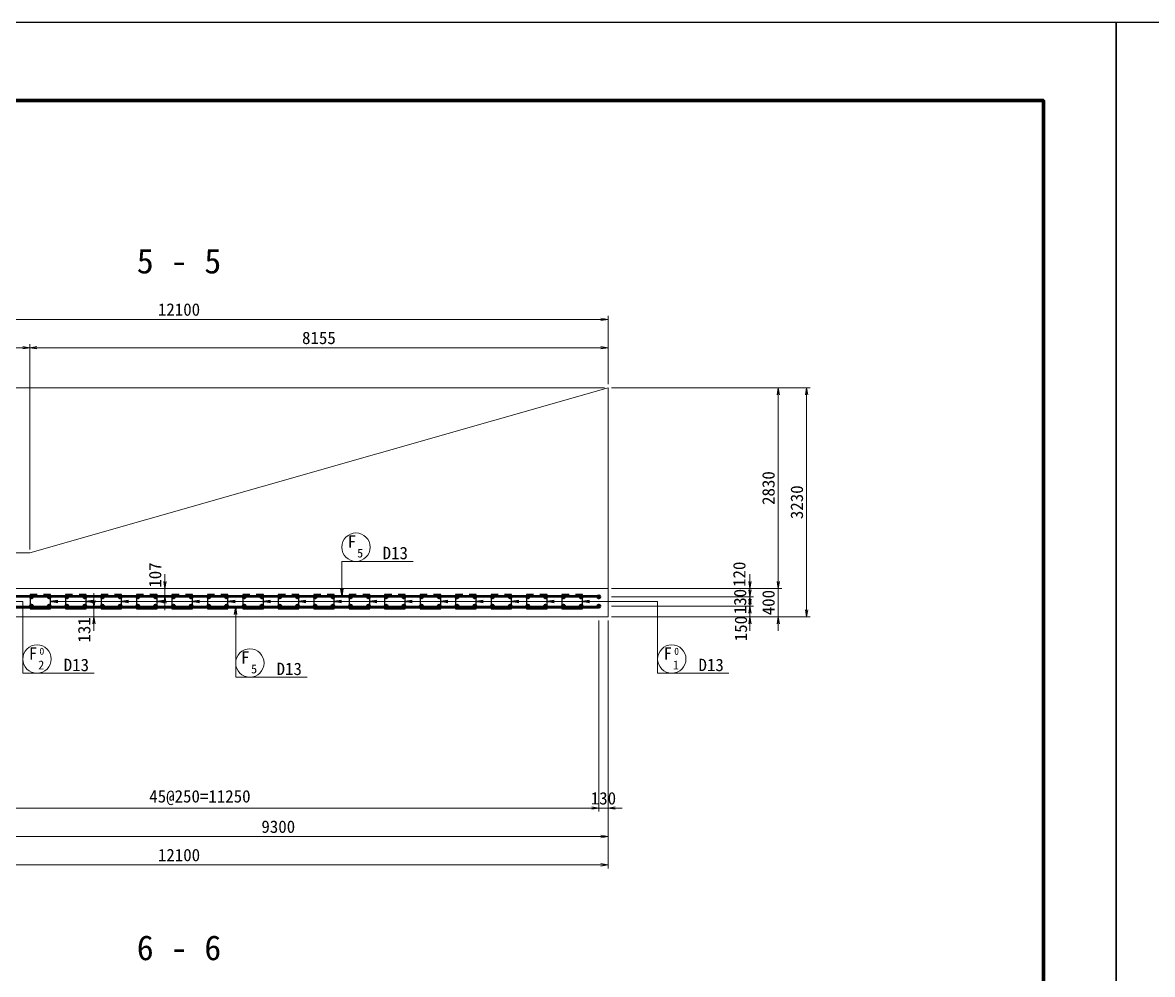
# Model space of a CAD drawing. Header units: millimetres. Extents: x 67792 to 193942, y -50017 to -20317.
# Drawn here: x 94422 to 110354, y -33736 to -20317 of the extents above; entities that cross this region are included whole.
import ezdxf
from ezdxf.enums import TextEntityAlignment as Align

# ---------------------------------------------------------------- set-up
doc = ezdxf.new("R2010")
doc.units = ezdxf.units.MM
doc.header["$LTSCALE"] = 50
doc.header["$PDSIZE"] = 300
doc.layers.get('Defpoints').update_dxf_attribs({"color": 191})
for name, color, linetype, lineweight in [('D-BGD', 7, 'Continuous', 13), ('D-STR', 1, 'Continuous', 50), ('D-STR-DIM', 7, 'Continuous', 13), ('D-STR-HTXT', 7, 'Continuous', 13), ('D-STR-STR2', 7, 'Continuous', 25), ('D-STR-STR5', 7, 'Continuous', 25), ('D-STR-TXT', 7, 'Continuous', 13), ('D-TTL', 2, 'Continuous', 140)]:
    doc.layers.add(name, color=color, linetype=linetype, lineweight=lineweight)
doc.styles.add('YOKO_GOTHIC', font='MS Gothic.ttf')
doc.dimstyles.new('S50', dxfattribs={"dimscale": 50, "dimtxt": 3.5, "dimasz": 2, "dimexe": 1, "dimexo": 1, "dimgap": 1, "dimtad": 1, "dimdec": 0, "dimzin": 1, "dimdsep": 46, "dimtxsty": 'YOKO_GOTHIC', "dimblk": 'OPEN', "dimcen": 0, "dimclrd": 256, "dimclre": 256, "dimclrt": 256, "dimaunit": 1, "dimadec": 3, "dimazin": 0, "dimtfac": 1, "dimtdec": 0, "dimtix": 1, "dimtmove": 2, "dimatfit": 3, "dimldrblk": 'OPEN', "dimfxl": 1, "dimlwd": -1, "dimlwe": -1, "dimarcsym": 2})

# ---------------------------------------------------------------- blocks, each defined once
blk = doc.blocks.new('_Open')
at = {"color": 0, "linetype": 'ByBlock', "lineweight": -2}
for p, q in [((-1, 0.17), (0, 0)), ((-1, -0.17), (0, 0)), ((0, 0), (-1, 0))]:
    blk.add_line(p, q, dxfattribs=at)
blk = doc.blocks.new('*D15')
at = {"layer": 'D-STR-DIM', "ltscale": 1500, "transparency": 16777216}
for p, q in [((90978, -27744), (90978, -24851)), ((94524, -27744), (94524, -24851)), ((91078, -24901), (94424, -24901))]:
    blk.add_line(p, q, dxfattribs=at)
at = {"layer": 'Defpoints', "color": 0, "ltscale": 1500, "transparency": 16777216}
for p in [(94524, -24901), (90978, -27794), (94524, -27794)]:
    blk.add_point(p, dxfattribs=at)
at = {"layer": 'D-STR-DIM', "ltscale": 1500, "transparency": 16777216, "xscale": 100, "yscale": 100, "zscale": 100, "rotation": 180}
blk.add_blockref('_Open', (90978, -24901), dxfattribs=at)
at = {"layer": 'D-STR-DIM', "ltscale": 1500, "transparency": 16777216, "xscale": 100, "yscale": 100, "zscale": 100}
blk.add_blockref('_Open', (94524, -24901), dxfattribs=at)
at = {"layer": 'D-STR-DIM', "ltscale": 1500, "transparency": 16777216, "insert": (92751, -24763), "char_height": 175, "attachment_point": 5, "style": 'YOKO_GOTHIC'}
blk.add_mtext('3545', dxfattribs=at)
blk = doc.blocks.new('*D16')
at = {"layer": 'D-STR-DIM', "ltscale": 1500, "transparency": 16777216}
for p, q in [((94524, -27744), (94524, -24851)), ((102678, -25414), (102678, -24851)), ((94624, -24901), (102578, -24901))]:
    blk.add_line(p, q, dxfattribs=at)
at = {"layer": 'Defpoints', "color": 0, "ltscale": 1500, "transparency": 16777216}
for p in [(102678, -24901), (102678, -25464), (94524, -27794)]:
    blk.add_point(p, dxfattribs=at)
at = {"layer": 'D-STR-DIM', "ltscale": 1500, "transparency": 16777216, "xscale": 100, "yscale": 100, "zscale": 100, "rotation": 180}
blk.add_blockref('_Open', (94524, -24901), dxfattribs=at)
at = {"layer": 'D-STR-DIM', "ltscale": 1500, "transparency": 16777216, "xscale": 100, "yscale": 100, "zscale": 100}
blk.add_blockref('_Open', (102678, -24901), dxfattribs=at)
at = {"layer": 'D-STR-DIM', "ltscale": 1500, "transparency": 16777216, "insert": (98601, -24763), "char_height": 175, "attachment_point": 5, "style": 'YOKO_GOTHIC'}
blk.add_mtext('8155', dxfattribs=at)
blk = doc.blocks.new('*D17')
at = {"layer": 'D-STR-DIM', "ltscale": 1500, "transparency": 16777216}
for p, q in [((90578, -27744), (90578, -24451)), ((102578, -24501), (90678, -24501)), ((102678, -25414), (102678, -24451))]:
    blk.add_line(p, q, dxfattribs=at)
at = {"layer": 'Defpoints', "color": 0, "ltscale": 1500, "transparency": 16777216}
for p in [(90578, -24501), (102678, -25464), (90578, -27794)]:
    blk.add_point(p, dxfattribs=at)
at = {"layer": 'D-STR-DIM', "ltscale": 1500, "transparency": 16777216, "xscale": 100, "yscale": 100, "zscale": 100, "rotation": 180}
blk.add_blockref('_Open', (90578, -24501), dxfattribs=at)
at = {"layer": 'D-STR-DIM', "ltscale": 1500, "transparency": 16777216, "xscale": 100, "yscale": 100, "zscale": 100}
blk.add_blockref('_Open', (102678, -24501), dxfattribs=at)
at = {"layer": 'D-STR-DIM', "ltscale": 1500, "transparency": 16777216, "insert": (96628, -24363), "char_height": 175, "attachment_point": 5, "style": 'YOKO_GOTHIC'}
blk.add_mtext('12100', dxfattribs=at)
blk = doc.blocks.new('*D29')
at = {"layer": 'D-STR-DIM', "ltscale": 1500, "transparency": 16777216}
for p, q in [((102548, -28744), (102548, -31441)), ((91298, -29344), (91298, -31441)), ((91398, -31391), (102448, -31391))]:
    blk.add_line(p, q, dxfattribs=at)
at = {"layer": 'Defpoints', "color": 0, "ltscale": 1500, "transparency": 16777216}
for p in [(102548, -28694), (91298, -29294), (102548, -31391)]:
    blk.add_point(p, dxfattribs=at)
at = {"layer": 'D-STR-DIM', "ltscale": 1500, "transparency": 16777216, "xscale": 100, "yscale": 100, "zscale": 100, "rotation": 180}
blk.add_blockref('_Open', (91298, -31391), dxfattribs=at)
at = {"layer": 'D-STR-DIM', "ltscale": 1500, "transparency": 16777216, "xscale": 100, "yscale": 100, "zscale": 100}
blk.add_blockref('_Open', (102548, -31391), dxfattribs=at)
at = {"layer": 'D-STR-DIM', "ltscale": 1500, "transparency": 16777216, "insert": (96923, -31244), "char_height": 175, "attachment_point": 5, "style": 'YOKO_GOTHIC'}
blk.add_mtext('45@250=11250', dxfattribs=at)
blk = doc.blocks.new('*D30')
at = {"layer": 'D-STR-DIM', "ltscale": 1500, "transparency": 16777216}
for p, q in [((102548, -28744), (102548, -31441)), ((102678, -28744), (102678, -31441)), ((102448, -31391), (102348, -31391)), ((102548, -31391), (102678, -31391)), ((102778, -31391), (102878, -31391))]:
    blk.add_line(p, q, dxfattribs=at)
at = {"layer": 'Defpoints', "color": 0, "ltscale": 1500, "transparency": 16777216}
for p in [(102548, -28694), (102678, -28694), (102678, -31391)]:
    blk.add_point(p, dxfattribs=at)
at = {"layer": 'D-STR-DIM', "ltscale": 1500, "transparency": 16777216, "xscale": 100, "yscale": 100, "zscale": 100}
blk.add_blockref('_Open', (102548, -31391), dxfattribs=at)
at = {"layer": 'D-STR-DIM', "ltscale": 1500, "transparency": 16777216, "xscale": 100, "yscale": 100, "zscale": 100, "rotation": 180}
blk.add_blockref('_Open', (102678, -31391), dxfattribs=at)
at = {"layer": 'D-STR-DIM', "ltscale": 1500, "transparency": 16777216, "insert": (102613, -31254), "char_height": 175, "attachment_point": 5, "style": 'YOKO_GOTHIC'}
blk.add_mtext('130', dxfattribs=at)
blk = doc.blocks.new('*D32')
at = {"layer": 'D-STR-DIM', "ltscale": 1500, "transparency": 16777216}
for p, q in [((102728, -25464), (105528, -25464)), ((105478, -25564), (105478, -28594)), ((102728, -28694), (105528, -28694))]:
    blk.add_line(p, q, dxfattribs=at)
at = {"layer": 'Defpoints', "color": 0, "ltscale": 1500, "transparency": 16777216}
for p in [(102678, -25464), (102678, -28694), (105478, -28694)]:
    blk.add_point(p, dxfattribs=at)
at = {"layer": 'D-STR-DIM', "ltscale": 1500, "transparency": 16777216, "xscale": 100, "yscale": 100, "zscale": 100}
for p, rotation in [((105478, -25464), 90), ((105478, -28694), 270)]:
    blk.add_blockref('_Open', p, dxfattribs=dict(at, rotation=rotation))
at = {"layer": 'D-STR-DIM', "ltscale": 1500, "transparency": 16777216, "insert": (105341, -27079), "char_height": 175, "attachment_point": 5, "rotation": 90, "style": 'YOKO_GOTHIC'}
blk.add_mtext('3230', dxfattribs=at)
blk = doc.blocks.new('*D33')
at = {"layer": 'D-STR-DIM', "ltscale": 1500, "transparency": 16777216}
for p, q in [((102728, -25464), (105128, -25464)), ((105078, -25564), (105078, -28194)), ((102728, -28294), (105128, -28294))]:
    blk.add_line(p, q, dxfattribs=at)
at = {"layer": 'Defpoints', "color": 0, "ltscale": 1500, "transparency": 16777216}
for p in [(102678, -25464), (102678, -28294), (105078, -28294)]:
    blk.add_point(p, dxfattribs=at)
at = {"layer": 'D-STR-DIM', "ltscale": 1500, "transparency": 16777216, "xscale": 100, "yscale": 100, "zscale": 100}
for p, rotation in [((105078, -25464), 90), ((105078, -28294), 270)]:
    blk.add_blockref('_Open', p, dxfattribs=dict(at, rotation=rotation))
at = {"layer": 'D-STR-DIM', "ltscale": 1500, "transparency": 16777216, "insert": (104941, -26879), "char_height": 175, "attachment_point": 5, "rotation": 90, "style": 'YOKO_GOTHIC'}
blk.add_mtext('2830', dxfattribs=at)
blk = doc.blocks.new('*D34')
at = {"layer": 'D-STR-DIM', "ltscale": 1500, "transparency": 16777216}
for p, q in [((105078, -28194), (105078, -28094)), ((102728, -28294), (105128, -28294)), ((105078, -28294), (105078, -28694)), ((102728, -28694), (105128, -28694)), ((105078, -28794), (105078, -28894))]:
    blk.add_line(p, q, dxfattribs=at)
at = {"layer": 'Defpoints', "color": 0, "ltscale": 1500, "transparency": 16777216}
for p in [(102678, -28294), (102678, -28694), (105078, -28694)]:
    blk.add_point(p, dxfattribs=at)
at = {"layer": 'D-STR-DIM', "ltscale": 1500, "transparency": 16777216, "xscale": 100, "yscale": 100, "zscale": 100}
for p, rotation in [((105078, -28294), 270), ((105078, -28694), 90)]:
    blk.add_blockref('_Open', p, dxfattribs=dict(at, rotation=rotation))
at = {"layer": 'D-STR-DIM', "ltscale": 1500, "transparency": 16777216, "insert": (104941, -28494), "char_height": 175, "attachment_point": 5, "rotation": 90, "style": 'YOKO_GOTHIC'}
blk.add_mtext('400', dxfattribs=at)
blk = doc.blocks.new('*D35')
at = {"layer": 'D-STR-DIM', "ltscale": 1500, "transparency": 16777216}
for p, q in [((104678, -28314), (104678, -28214)), ((102728, -28414), (104728, -28414)), ((104678, -28414), (104678, -28544)), ((102728, -28544), (104728, -28544)), ((104678, -28644), (104678, -28744))]:
    blk.add_line(p, q, dxfattribs=at)
at = {"layer": 'Defpoints', "color": 0, "ltscale": 1500, "transparency": 16777216}
for p in [(102678, -28414), (102678, -28544), (104678, -28544)]:
    blk.add_point(p, dxfattribs=at)
at = {"layer": 'D-STR-DIM', "ltscale": 1500, "transparency": 16777216, "xscale": 100, "yscale": 100, "zscale": 100}
for p, rotation in [((104678, -28414), 270), ((104678, -28544), 90)]:
    blk.add_blockref('_Open', p, dxfattribs=dict(at, rotation=rotation))
at = {"layer": 'D-STR-DIM', "ltscale": 1500, "transparency": 16777216, "insert": (104541, -28479), "char_height": 175, "attachment_point": 5, "rotation": 90, "style": 'YOKO_GOTHIC'}
blk.add_mtext('130', dxfattribs=at)
blk = doc.blocks.new('*D36')
at = {"layer": 'D-STR-DIM', "ltscale": 1500, "transparency": 16777216}
for p, q in [((104678, -28444), (104678, -28344)), ((102728, -28544), (104728, -28544)), ((104678, -28544), (104678, -28694)), ((102728, -28694), (104728, -28694)), ((104678, -28794), (104678, -28894))]:
    blk.add_line(p, q, dxfattribs=at)
at = {"layer": 'Defpoints', "color": 0, "ltscale": 1500, "transparency": 16777216}
for p in [(102678, -28544), (102678, -28694), (104678, -28694)]:
    blk.add_point(p, dxfattribs=at)
at = {"layer": 'D-STR-DIM', "ltscale": 1500, "transparency": 16777216, "xscale": 100, "yscale": 100, "zscale": 100}
for p, rotation in [((104678, -28544), 270), ((104678, -28694), 90)]:
    blk.add_blockref('_Open', p, dxfattribs=dict(at, rotation=rotation))
at = {"layer": 'D-STR-DIM', "ltscale": 1500, "transparency": 16777216, "insert": (104552, -28860), "char_height": 175, "attachment_point": 5, "rotation": 90, "style": 'YOKO_GOTHIC'}
blk.add_mtext('150', dxfattribs=at)
blk = doc.blocks.new('*D37')
at = {"layer": 'D-STR-DIM', "ltscale": 1500, "transparency": 16777216}
for p, q in [((104678, -28194), (104678, -28094)), ((102728, -28294), (104728, -28294)), ((104678, -28294), (104678, -28414)), ((102728, -28414), (104728, -28414)), ((104678, -28514), (104678, -28614))]:
    blk.add_line(p, q, dxfattribs=at)
at = {"layer": 'Defpoints', "color": 0, "ltscale": 1500, "transparency": 16777216}
for p in [(102678, -28294), (102678, -28414), (104678, -28414)]:
    blk.add_point(p, dxfattribs=at)
at = {"layer": 'D-STR-DIM', "ltscale": 1500, "transparency": 16777216, "xscale": 100, "yscale": 100, "zscale": 100}
for p, rotation in [((104678, -28294), 270), ((104678, -28414), 90)]:
    blk.add_blockref('_Open', p, dxfattribs=dict(at, rotation=rotation))
at = {"layer": 'D-STR-DIM', "ltscale": 1500, "transparency": 16777216, "insert": (104530, -28094), "char_height": 175, "attachment_point": 5, "rotation": 90, "style": 'YOKO_GOTHIC'}
blk.add_mtext('120', dxfattribs=at)
blk = doc.blocks.new('*D38')
at = {"layer": 'D-STR-DIM', "ltscale": 1500, "transparency": 16777216}
for p, q in [((96429, -28194), (96429, -28094)), ((96639, -28294), (96379, -28294)), ((96429, -28401), (96429, -28294)), ((96639, -28401), (96379, -28401)), ((96429, -28501), (96429, -28601))]:
    blk.add_line(p, q, dxfattribs=at)
at = {"layer": 'Defpoints', "color": 0, "ltscale": 1500, "transparency": 16777216}
for p in [(96429, -28294), (96689, -28294), (96689, -28401)]:
    blk.add_point(p, dxfattribs=at)
at = {"layer": 'D-STR-DIM', "ltscale": 1500, "transparency": 16777216, "xscale": 100, "yscale": 100, "zscale": 100}
for p, rotation in [((96429, -28294), 270), ((96429, -28401), 90)]:
    blk.add_blockref('_Open', p, dxfattribs=dict(at, rotation=rotation))
at = {"layer": 'D-STR-DIM', "ltscale": 1500, "transparency": 16777216, "insert": (96292, -28105), "char_height": 175, "attachment_point": 5, "rotation": 90, "style": 'YOKO_GOTHIC'}
blk.add_mtext('107', dxfattribs=at)
blk = doc.blocks.new('*D39')
at = {"layer": 'D-STR-DIM', "ltscale": 1500, "transparency": 16777216}
for p, q in [((95429, -28463), (95429, -28363)), ((95605, -28563), (95379, -28563)), ((95429, -28563), (95429, -28694)), ((95605, -28694), (95379, -28694)), ((95429, -28794), (95429, -28894))]:
    blk.add_line(p, q, dxfattribs=at)
at = {"layer": 'Defpoints', "color": 0, "ltscale": 1500, "transparency": 16777216}
for p in [(95655, -28563), (95429, -28694), (95655, -28694)]:
    blk.add_point(p, dxfattribs=at)
at = {"layer": 'D-STR-DIM', "ltscale": 1500, "transparency": 16777216, "xscale": 100, "yscale": 100, "zscale": 100}
for p, rotation in [((95429, -28563), 270), ((95429, -28694), 90)]:
    blk.add_blockref('_Open', p, dxfattribs=dict(at, rotation=rotation))
at = {"layer": 'D-STR-DIM', "ltscale": 1500, "transparency": 16777216, "insert": (95292, -28879), "char_height": 175, "attachment_point": 5, "rotation": 90, "style": 'YOKO_GOTHIC'}
blk.add_mtext('131', dxfattribs=at)
blk = doc.blocks.new('*D132')
at = {"layer": 'D-STR-DIM', "ltscale": 1500, "transparency": 16777216}
for p, q in [((102678, -28744), (102678, -32241)), ((90578, -29344), (90578, -32241)), ((90678, -32191), (102578, -32191))]:
    blk.add_line(p, q, dxfattribs=at)
at = {"layer": 'Defpoints', "color": 0, "ltscale": 1500, "transparency": 16777216}
for p in [(102678, -28694), (90578, -29294), (102678, -32191)]:
    blk.add_point(p, dxfattribs=at)
at = {"layer": 'D-STR-DIM', "ltscale": 1500, "transparency": 16777216, "xscale": 100, "yscale": 100, "zscale": 100, "rotation": 180}
blk.add_blockref('_Open', (90578, -32191), dxfattribs=at)
at = {"layer": 'D-STR-DIM', "ltscale": 1500, "transparency": 16777216, "xscale": 100, "yscale": 100, "zscale": 100}
blk.add_blockref('_Open', (102678, -32191), dxfattribs=at)
at = {"layer": 'D-STR-DIM', "ltscale": 1500, "transparency": 16777216, "insert": (96628, -32054), "char_height": 175, "attachment_point": 5, "style": 'YOKO_GOTHIC'}
blk.add_mtext('12100', dxfattribs=at)
blk = doc.blocks.new('*D374')
at = {"layer": 'D-STR-DIM', "transparency": 16777216}
for p, q in [((102678, -28744), (102678, -31841)), ((93378, -29344), (93378, -31841)), ((93478, -31791), (102578, -31791))]:
    blk.add_line(p, q, dxfattribs=at)
at = {"layer": 'Defpoints', "color": 0, "transparency": 16777216}
for p in [(102678, -28694), (93378, -29294), (102678, -31791)]:
    blk.add_point(p, dxfattribs=at)
at = {"layer": 'D-STR-DIM', "transparency": 16777216, "xscale": 100, "yscale": 100, "zscale": 100, "rotation": 180}
blk.add_blockref('_Open', (93378, -31791), dxfattribs=at)
at = {"layer": 'D-STR-DIM', "transparency": 16777216, "xscale": 100, "yscale": 100, "zscale": 100}
blk.add_blockref('_Open', (102678, -31791), dxfattribs=at)
at = {"layer": 'D-STR-DIM', "transparency": 16777216, "insert": (98028, -31654), "char_height": 175, "attachment_point": 5, "style": 'YOKO_GOTHIC'}
blk.add_mtext('9300', dxfattribs=at)
blk = doc.blocks.new('*D378')
at = {"layer": 'D-STR-DIM', "transparency": 16777216}
for p, q in [((102628, -25464), (87722, -25464)), ((87772, -27694), (87772, -25564)), ((90528, -27794), (87722, -27794))]:
    blk.add_line(p, q, dxfattribs=at)
at = {"layer": 'Defpoints', "color": 0, "transparency": 16777216}
for p in [(87772, -25464), (102678, -25464), (90578, -27794)]:
    blk.add_point(p, dxfattribs=at)
at = {"layer": 'D-STR-DIM', "transparency": 16777216, "xscale": 100, "yscale": 100, "zscale": 100}
for p, rotation in [((87772, -25464), 90), ((87772, -27794), 270)]:
    blk.add_blockref('_Open', p, dxfattribs=dict(at, rotation=rotation))
at = {"layer": 'D-STR-DIM', "transparency": 16777216, "insert": (87634, -26629), "char_height": 175, "attachment_point": 5, "rotation": 90, "style": 'YOKO_GOTHIC'}
blk.add_mtext('2330', dxfattribs=at)

msp = doc.modelspace()

# ---------------------------------------------------------------- linework, layer by layer
at = {"layer": 'D-BGD'}
for p, q in [((102678.1, -25464.5), (102678.1, -28694.3)), ((90978.1, -28294.3), (102678.1, -28294.3)), ((91178.1, -28694.3), (102678.1, -28694.3)), ((102678.1, -28694.3), (98601, -28694.3))]:
    msp.add_line(p, q, dxfattribs=at)
msp.add_lwpolyline([(90578.1, -27794.3), (94523.6, -27794.3), (102678.1, -25464.5)], dxfattribs=at)
at = {"layer": 'D-STR'}
for p, q in [((90698.1, -28401.3), (102548.1, -28401.3)), ((90698.1, -28563.3), (102548.1, -28563.3))]:
    msp.add_line(p, q, dxfattribs=at)
at = {"layer": 'D-STR-HTXT'}
for p, q in [((98923, -27911.9), (99929.5, -27911.9)), ((94425.7, -28479.3), (94425.7, -29489.8)), ((94425.7, -29489.8), (95432.3, -29489.8)), ((97427.3, -29545.4), (98433.9, -29545.4)), ((103376.8, -29489.8), (104383.4, -29489.8))]:
    msp.add_line(p, q, dxfattribs=at)
for centre in [(99123, -27711.9), (97627.3, -29345.4), (103576.8, -29289.8)]:
    msp.add_circle(centre, 200, dxfattribs=at)
at = {"layer": 'D-STR-HTXT', "color": 4}
msp.add_circle((94625.7, -29289.8), 200, dxfattribs=at)
at = {"layer": 'D-STR-STR2', "lineweight": 50}
for centre, radius in [((94548.1, -28414.3), 20), ((94548.1, -28414.3), 10), ((94798.1, -28414.3), 20), ((94798.1, -28414.3), 10), ((95048.1, -28414.3), 20), ((95048.1, -28414.3), 10), ((95298.1, -28414.3), 20), ((95298.1, -28414.3), 10), ((95548.1, -28414.3), 20), ((95548.1, -28414.3), 10), ((95798.1, -28414.3), 20), ((95798.1, -28414.3), 10), ((96048.1, -28414.3), 20), ((96048.1, -28414.3), 10), ((96298.1, -28414.3), 20), ((96298.1, -28414.3), 10), ((96548.1, -28414.3), 20), ((96548.1, -28414.3), 10), ((96798.1, -28414.3), 20), ((96798.1, -28414.3), 10), ((97048.1, -28414.3), 20), ((97048.1, -28414.3), 10), ((97298.1, -28414.3), 20), ((97298.1, -28414.3), 10), ((97548.1, -28414.3), 20), ((97548.1, -28414.3), 10), ((97798.1, -28414.3), 20), ((97798.1, -28414.3), 10), ((98048.1, -28414.3), 20), ((98048.1, -28414.3), 10), ((98298.1, -28414.3), 20), ((98298.1, -28414.3), 10), ((98548.1, -28414.3), 20), ((98548.1, -28414.3), 10), ((98798.1, -28414.3), 20), ((98798.1, -28414.3), 10), ((99048.1, -28414.3), 20), ((99048.1, -28414.3), 10), ((99298.1, -28414.3), 20), ((99298.1, -28414.3), 10), ((99548.1, -28414.3), 20), ((99548.1, -28414.3), 10), ((99798.1, -28414.3), 20), ((99798.1, -28414.3), 10), ((100048.1, -28414.3), 20), ((100048.1, -28414.3), 10), ((100298.1, -28414.3), 20), ((100298.1, -28414.3), 10), ((100548.1, -28414.3), 20), ((100548.1, -28414.3), 10), ((100798.1, -28414.3), 20), ((100798.1, -28414.3), 10), ((101048.1, -28414.3), 20), ((101048.1, -28414.3), 10), ((101298.1, -28414.3), 20), ((101298.1, -28414.3), 10), ((101548.1, -28414.3), 20), ((101548.1, -28414.3), 10), ((101798.1, -28414.3), 20), ((101798.1, -28414.3), 10), ((102048.1, -28414.3), 20), ((102048.1, -28414.3), 10), ((102298.1, -28414.3), 20), ((102298.1, -28414.3), 10), ((102548.1, -28414.3), 20), ((102548.1, -28414.3), 10), ((94548.1, -28544.3), 20), ((94548.1, -28544.3), 10), ((94798.1, -28544.3), 20), ((94798.1, -28544.3), 10), ((95048.1, -28544.3), 20), ((95048.1, -28544.3), 10), ((95298.1, -28544.3), 20), ((95298.1, -28544.3), 10), ((95548.1, -28544.3), 20), ((95548.1, -28544.3), 10), ((95798.1, -28544.3), 20), ((95798.1, -28544.3), 10), ((96048.1, -28544.3), 20), ((96048.1, -28544.3), 10), ((96298.1, -28544.3), 20), ((96298.1, -28544.3), 10), ((96548.1, -28544.3), 20), ((96548.1, -28544.3), 10), ((96798.1, -28544.3), 20), ((96798.1, -28544.3), 10), ((97048.1, -28544.3), 20), ((97048.1, -28544.3), 10), ((97298.1, -28544.3), 20), ((97298.1, -28544.3), 10), ((97548.1, -28544.3), 20), ((97548.1, -28544.3), 10), ((97798.1, -28544.3), 20), ((97798.1, -28544.3), 10), ((98048.1, -28544.3), 20), ((98048.1, -28544.3), 10), ((98298.1, -28544.3), 20), ((98298.1, -28544.3), 10), ((98548.1, -28544.3), 20), ((98548.1, -28544.3), 10), ((98798.1, -28544.3), 20), ((98798.1, -28544.3), 10), ((99048.1, -28544.3), 20), ((99048.1, -28544.3), 10), ((99298.1, -28544.3), 20), ((99298.1, -28544.3), 10), ((99548.1, -28544.3), 20), ((99548.1, -28544.3), 10), ((99798.1, -28544.3), 20), ((99798.1, -28544.3), 10), ((100048.1, -28544.3), 20), ((100048.1, -28544.3), 10), ((100298.1, -28544.3), 20), ((100298.1, -28544.3), 10), ((100548.1, -28544.3), 20), ((100548.1, -28544.3), 10), ((100798.1, -28544.3), 20), ((100798.1, -28544.3), 10), ((101048.1, -28544.3), 20), ((101048.1, -28544.3), 10), ((101298.1, -28544.3), 20), ((101298.1, -28544.3), 10), ((101548.1, -28544.3), 20), ((101548.1, -28544.3), 10), ((101798.1, -28544.3), 20), ((101798.1, -28544.3), 10), ((102048.1, -28544.3), 20), ((102048.1, -28544.3), 10), ((102298.1, -28544.3), 20), ((102298.1, -28544.3), 10), ((102548.1, -28544.3), 20), ((102548.1, -28544.3), 10)]:
    msp.add_circle(centre, radius, dxfattribs=at)
at = {"layer": 'D-STR-STR5'}
for points in [[(94628.1, -28381.3), (94528.1, -28381.3), (94528.1, -28583.3), (94818.1, -28583.3), (94818.1, -28381.3), (94718.1, -28381.3)], [(95128.1, -28381.3), (95028.1, -28381.3), (95028.1, -28583.3), (95318.1, -28583.3), (95318.1, -28381.3), (95218.1, -28381.3)], [(95628.1, -28381.3), (95528.1, -28381.3), (95528.1, -28583.3), (95818.1, -28583.3), (95818.1, -28381.3), (95718.1, -28381.3)], [(96128.1, -28381.3), (96028.1, -28381.3), (96028.1, -28583.3), (96318.1, -28583.3), (96318.1, -28381.3), (96218.1, -28381.3)], [(96628.1, -28381.3), (96528.1, -28381.3), (96528.1, -28583.3), (96818.1, -28583.3), (96818.1, -28381.3), (96718.1, -28381.3)], [(97128.1, -28381.3), (97028.1, -28381.3), (97028.1, -28583.3), (97318.1, -28583.3), (97318.1, -28381.3), (97218.1, -28381.3)], [(97628.1, -28381.3), (97528.1, -28381.3), (97528.1, -28583.3), (97818.1, -28583.3), (97818.1, -28381.3), (97718.1, -28381.3)], [(98128.1, -28381.3), (98028.1, -28381.3), (98028.1, -28583.3), (98318.1, -28583.3), (98318.1, -28381.3), (98218.1, -28381.3)], [(98628.1, -28381.3), (98528.1, -28381.3), (98528.1, -28583.3), (98818.1, -28583.3), (98818.1, -28381.3), (98718.1, -28381.3)], [(99128.1, -28381.3), (99028.1, -28381.3), (99028.1, -28583.3), (99318.1, -28583.3), (99318.1, -28381.3), (99218.1, -28381.3)], [(99628.1, -28381.3), (99528.1, -28381.3), (99528.1, -28583.3), (99818.1, -28583.3), (99818.1, -28381.3), (99718.1, -28381.3)], [(100128.1, -28381.3), (100028.1, -28381.3), (100028.1, -28583.3), (100318.1, -28583.3), (100318.1, -28381.3), (100218.1, -28381.3)], [(100628.1, -28381.3), (100528.1, -28381.3), (100528.1, -28583.3), (100818.1, -28583.3), (100818.1, -28381.3), (100718.1, -28381.3)], [(101128.1, -28381.3), (101028.1, -28381.3), (101028.1, -28583.3), (101318.1, -28583.3), (101318.1, -28381.3), (101218.1, -28381.3)], [(101628.1, -28381.3), (101528.1, -28381.3), (101528.1, -28583.3), (101818.1, -28583.3), (101818.1, -28381.3), (101718.1, -28381.3)], [(102128.1, -28381.3), (102028.1, -28381.3), (102028.1, -28583.3), (102318.1, -28583.3), (102318.1, -28381.3), (102218.1, -28381.3)]]:
    msp.add_lwpolyline(points, dxfattribs=at)
at = {"layer": 'D-TTL'}
msp.add_lwpolyline([(68816.7, -21416.6), (68816.7, -48916.6), (108816.7, -48916.6), (108816.7, -21416.6)], close=True, dxfattribs=at)
at = {"layer": 'Defpoints'}
for p, q in [((90698.1, -28414.3), (102548.1, -28414.3)), ((90698.1, -28544.3), (102548.1, -28544.3))]:
    msp.add_line(p, q, dxfattribs=at)
at = {"layer": 'Defpoints', "color": 1}
for points in [[(67791.7, -20316.6), (67791.7, -50016.6), (109841.7, -50016.6), (109841.7, -20316.6)], [(109841.7, -20316.6), (109841.7, -50016.6), (151891.7, -50016.6), (151891.7, -20316.6)]]:
    msp.add_lwpolyline(points, close=True, dxfattribs=at)

# ---------------------------------------------------------------- texts
at = {"layer": 'D-STR-TXT', "style": 'YOKO_GOTHIC'}
for s, height, p in [('5 - 5', 350, (96628.1, -23852.9)), ('F', 175, (99066.7, -27720.2)), ('5', 125, (99182.4, -27858)), ('F', 175, (103520.5, -29298.1)), ('0', 100, (103644.9, -29229.6)), ('F', 175, (97561.1, -29353.8)), ('5', 125, (97686.7, -29491.6)), ('1', 125, (103636.2, -29435.9)), ('6 - 6', 350, (96628.1, -33535))]:
    msp.add_text(s, height=height, dxfattribs=at).set_placement(p, align=Align.CENTER)
for p in [(99499.5, -27881.9), (103953.3, -29459.8), (98003.9, -29515.4)]:
    msp.add_text('D13', height=175, dxfattribs=at).set_placement(p)
at = {"layer": 'D-STR-TXT', "color": 4, "style": 'YOKO_GOTHIC'}
for s, height, p in [('F', 175, (94569.5, -29298.1)), ('0', 100, (94693.8, -29229.6)), ('2', 125, (94685.1, -29435.9))]:
    msp.add_text(s, height=height, dxfattribs=at).set_placement(p, align=Align.CENTER)
msp.add_text('D13', height=175, dxfattribs=at).set_placement((95002.3, -29459.8))

# ---------------------------------------------------------------- dimensions: what is measured, and where the dimension line sits
at = {"layer": 'D-STR-DIM', "ltscale": 1500}
for base, p1, p2, picture, middle in [((90578.1, -24500.5), (102678.1, -25464.5), (90578.1, -27794.3), '*D17', (96628.1, -24363)), ((94523.607, -24900.5408), (90978.1299, -27794.3399), (94523.607, -27794.3399), '*D15', (92750.8685, -24763.0408)), ((102678.1299, -24900.5408), (94523.607, -27794.3399), (102678.1299, -25464.4761), '*D16', (98600.8685, -24763.0408)), ((102678.1, -32191.1), (90578.1, -29294.3), (102678.1, -28694.3), '*D132', (96628.1, -32053.6)), ((102678.1, -31391.1), (102548.1, -28694.3), (102678.1, -28694.3), '*D30', (102613.1, -31253.6))]:
    dim = msp.add_linear_dim(base=base, p1=p1, p2=p2, dimstyle='S50', dxfattribs=at)
    dim.commit()
    dim.dimension.update_dxf_attribs({"geometry": picture, "text_midpoint": middle})
at = {"layer": 'D-STR-DIM'}
dim = msp.add_linear_dim(base=(87771.9, -25464.5), p1=(90578.1, -27794.3), p2=(102678.1, -25464.5), angle=90, dimstyle='S50', dxfattribs=at)
dim.commit()
dim.dimension.update_dxf_attribs({"geometry": '*D378', "text_midpoint": (87634.4, -26629.4)})
at = {"layer": 'D-STR-DIM', "ltscale": 1500}
for base, p1, p2, picture, middle in [((105478.1, -28694.3), (102678.1, -25464.5), (102678.1, -28694.3), '*D32', (105340.6, -27079.4)), ((105078.1, -28294.3), (102678.1, -25464.5), (102678.1, -28294.3), '*D33', (104940.6, -26879.4)), ((105078.1, -28694.3), (102678.1, -28294.3), (102678.1, -28694.3), '*D34', (104940.6, -28494.3)), ((104678.1, -28544.3), (102678.1, -28414.3), (102678.1, -28544.3), '*D35', (104540.6, -28479.3))]:
    dim = msp.add_linear_dim(base=base, p1=p1, p2=p2, angle=90, dimstyle='S50', dxfattribs=at)
    dim.commit()
    dim.dimension.update_dxf_attribs({"geometry": picture, "text_midpoint": middle})
for base, p1, p2, picture, middle in [((96429.3, -28294.3), (96688.9, -28401.3), (96688.9, -28294.3), '*D38', (96291.8, -28105)), ((104678.1, -28414.3), (102678.1, -28294.3), (102678.1, -28414.3), '*D37', (104530.4, -28094.5)), ((104678.1, -28694.3), (102678.1, -28544.3), (102678.1, -28694.3), '*D36', (104552, -28859.7)), ((95429.1, -28694.3), (95655, -28563.3), (95655, -28694.3), '*D39', (95291.6, -28878.6))]:
    dim = msp.add_linear_dim(base=base, p1=p1, p2=p2, angle=90, dimstyle='S50', dxfattribs=at)
    dim.commit()
    dim.dimension.update_dxf_attribs({"geometry": picture, "text_midpoint": middle, "dimtype": 160})
dim = msp.add_linear_dim(base=(102548.1, -31391.1), p1=(91298.1, -29294.3), p2=(102548.1, -28694.3), text='45@250=<>', dimstyle='S50', dxfattribs=at)
dim.commit()
dim.dimension.update_dxf_attribs({"geometry": '*D29', "text_midpoint": (96923.1, -31244.2)})
at = {"layer": 'D-STR-DIM'}
dim = msp.add_linear_dim(base=(102678.1, -31791.1), p1=(93378.1, -29294.3), p2=(102678.1, -28694.3), dimstyle='S50', dxfattribs=at)
dim.commit()
dim.dimension.update_dxf_attribs({"geometry": '*D374', "text_midpoint": (98028.1, -31653.6)})

# ---------------------------------------------------------------- leaders
at = {"layer": 'D-STR-HTXT'}
for points in [[(98923, -28401.3), (98923, -27911.9)], [(94028.1, -28479.3), (94425.7, -28479.3)], [(94818.1, -28479.3), (103376.8, -28479.3), (103376.8, -29489.8)], [(95318.1, -28479.3), (95893.3, -28479.3)], [(95818.1, -28479.3), (96393.3, -28479.3)], [(96318.1, -28479.3), (96893.3, -28479.3)], [(96818.1, -28479.3), (97393.3, -28479.3)], [(97318.1, -28479.3), (97893.3, -28479.3)], [(97818.1, -28479.3), (98393.3, -28479.3)], [(98318.1, -28479.3), (98893.3, -28479.3)], [(98818.1, -28479.3), (99393.3, -28479.3)], [(99318.1, -28479.3), (99893.3, -28479.3)], [(99818.1, -28479.3), (100393.3, -28479.3)], [(100318.1, -28479.3), (100893.3, -28479.3)], [(100818.1, -28479.3), (101393.3, -28479.3)], [(101318.1, -28479.3), (101893.3, -28479.3)], [(101818.1, -28479.3), (102393.3, -28479.3)], [(102318.1, -28479.3), (102893.3, -28479.3)], [(97427.3, -28563.3), (97427.3, -29545.4)]]:
    msp.add_leader(points, dimstyle='S50', dxfattribs=at)

doc.saveas('drawing.dxf')
